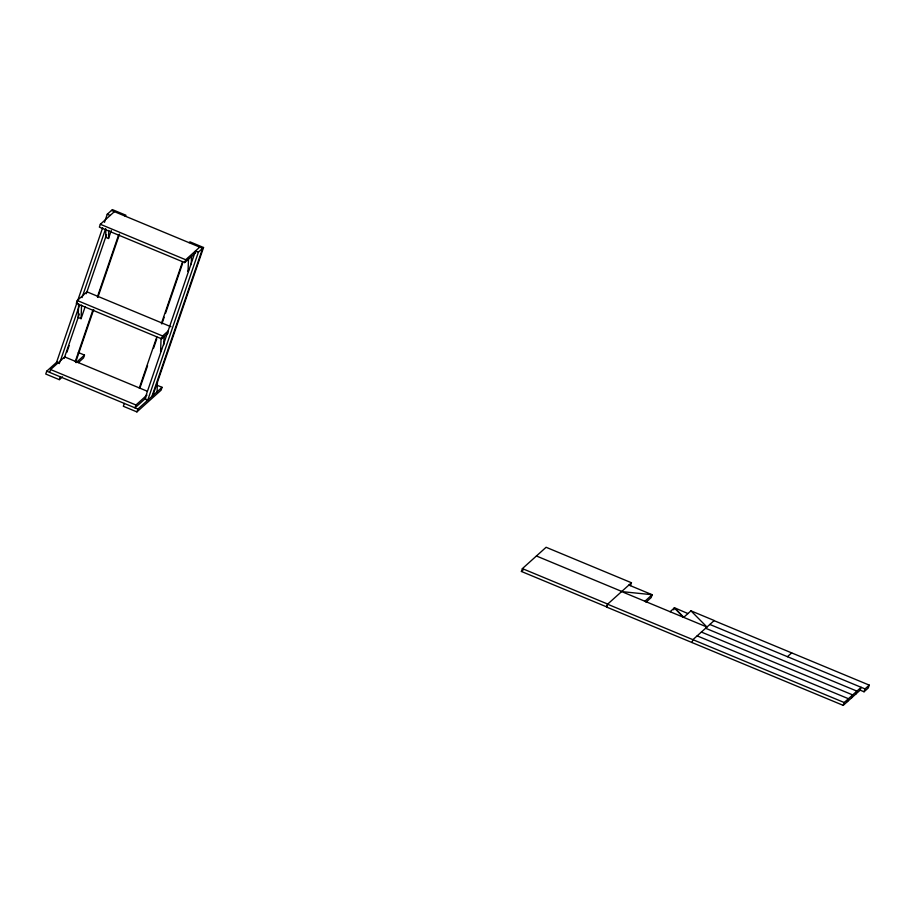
<?xml version="1.0" encoding="UTF-8"?>
<svg xmlns="http://www.w3.org/2000/svg" width="915" height="915" viewBox="0 0 915 915"><rect width="100%" height="100%" fill="white"/><g stroke="black" fill="none" stroke-linecap="round" stroke-linejoin="round"><path stroke-width="1.37" d="M78.621 303.906L78.175 317.459L81.08 318.672L85.209 306.605M81.08 318.672L81.538 305.118M105.9 229.15L105.625 237.282L108.53 238.495L111.287 230.454M108.53 238.495L108.805 230.363M157.083 391.803L157.403 382.321M161.063 338.161L160.605 351.715L161.52 349.027M163.785 344.795L164.06 336.651M188.513 257.984L188.055 271.538L188.97 268.85M191.235 264.607L191.51 256.475M57.245 361.734L46.722 371.181L45.75 374.029L59.326 379.668L62.483 376.831M49.639 372.394L50.611 369.546L64.668 356.907L147.384 391.277M114.398 211.651L100.341 224.278L99.369 227.126L184.716 262.594L195.753 252.666M170.979 326.747L86.948 291.828L77.272 300.52L76.3 303.368L161.635 338.836L168.2 332.934M102.652 227.709L56.547 362.351L59.452 363.564M104.493 222.322L107.261 214.247L112.396 209.627L125.973 215.265L125.069 216.077M59.921 362.214L79.285 305.667M82.041 297.592L105.557 228.922M64.153 358.417L79.365 313.982M86.296 293.726L106.563 234.537M66.875 352.298L69.151 345.653M59.326 379.668L60.299 376.82M75.282 361.494L92.792 310.334M97.402 296.872L118.607 234.938M75.728 362.031L93.707 309.522M97.848 297.398L119.522 234.114M78.324 352.527L84.489 355.089L83.517 357.937L78.255 362.66M124.314 403.412L123.331 406.271L136.907 411.91L161.097 390.167L162.069 387.32L157.14 385.272M139.286 388.097L156.808 336.926M161.417 323.464L182.623 261.53M140.189 387.274L147.567 365.737M153.56 348.226L156.785 338.802M161.864 323.99L164.162 317.265M165.546 313.227L182.6 263.406M146.995 395.074L135.958 405.002L134.974 407.85L146.023 397.922M184.716 262.594L185.688 259.746L199.744 247.107M161.635 338.836L162.618 335.988L168.417 330.761M136.907 411.91L137.891 409.062L162.069 387.32M198.418 252.117L147.704 400.232L144.799 399.02L195.513 250.916L198.418 252.117L203.553 247.508L189.977 241.857L189.073 242.681M151.936 396.424L202.65 248.32L111.493 210.439M152.851 395.612L203.553 247.508M522.385 568.615L607.72 604.072L606.748 606.919L521.401 571.463L522.385 568.615L546.106 547.284L631.453 582.752L630.481 585.6M631.453 582.752L607.571 604.209L606.599 607.057L843.23 705.374L860.157 690.162L861.141 687.314L844.202 702.526L843.23 705.374M673.714 609.825L674.355 607.926L683.699 617.362L690.962 610.843L714.226 620.519L692.918 639.665L691.946 642.513M847.462 701.565L848.434 698.717L697.15 635.868M851.693 697.768L852.677 694.92L701.382 632.059M855.925 693.959L856.909 691.111L705.614 628.25M860.1 690.127L864.046 691.774L865.018 688.915L869.25 685.118L714.077 620.644M869.25 685.118L868.278 687.966L864.046 691.774M76.082 362.649L84.489 355.089M521.401 571.463L523.414 569.656M644.903 601.246L652.166 594.727L628.891 585.051M646.001 602.23L651.183 597.575L652.166 594.727L621.628 591.582L706.975 627.038L690.951 610.843M670.123 611.723L674.355 607.926M787.438 656.684L791.669 652.887M107.261 214.247L110.166 215.46M100.341 224.278L185.688 259.746M77.272 300.52L162.618 335.988M709.846 624.453L865.018 688.915M536.43 555.988L621.777 591.445M50.611 369.546L135.958 405.002M46.722 371.181L137.891 409.062M607.571 604.209L844.202 702.526M687.931 613.565L674.424 607.732L683.699 617.362"/></g></svg>
